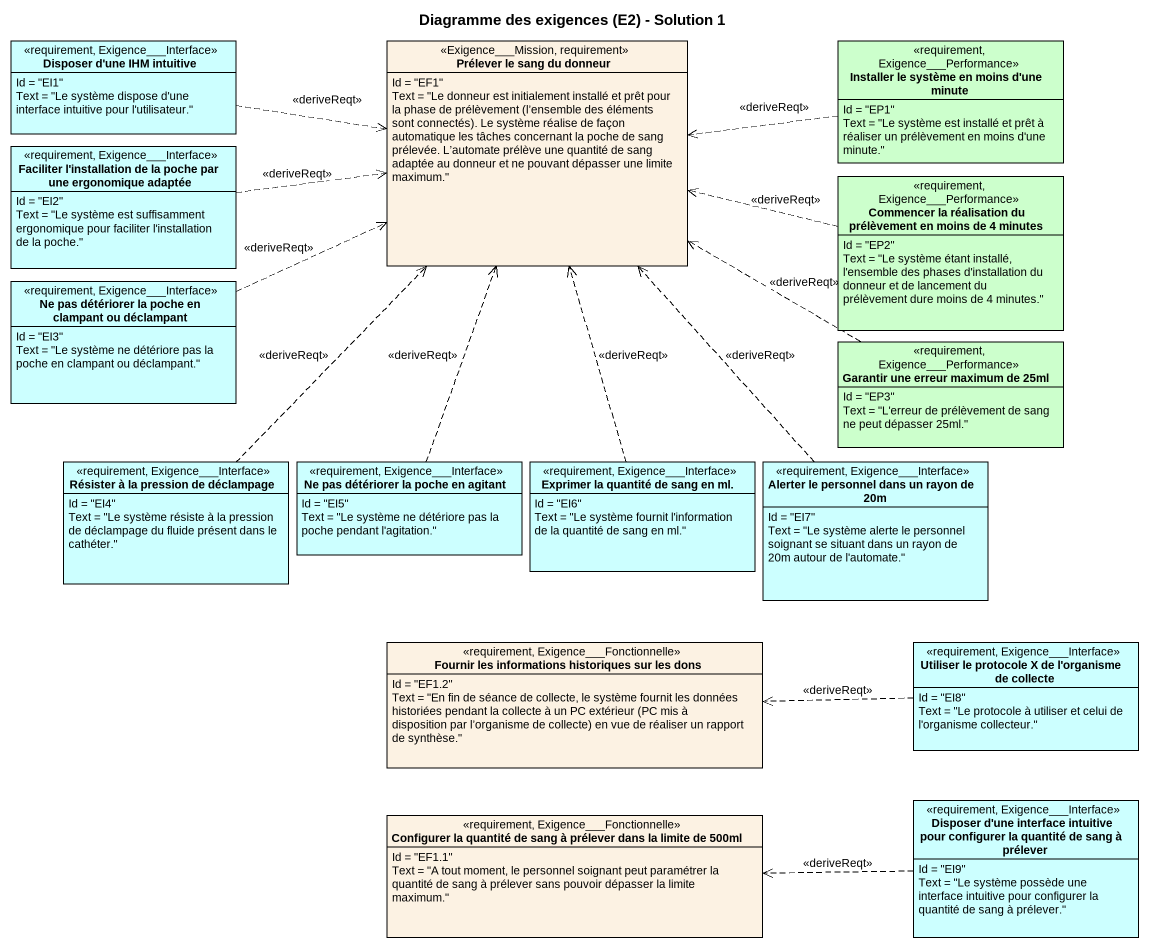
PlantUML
@startuml
title Diagramme des exigences (E2) - Solution 1
hide circle
hide empty members
class "Disposer d'une IHM intuitive" as Disposer_d_une_IHM_intuitive <<requirement, Exigence___Interface>> #CCFFFF {
  Id = "EI1"
  Text = "Le système dispose d'une interface intuitive pour l'utilisateur."
}
class "Prélever le sang du donneur" as Prélever_le_sang_du_donneur <<Exigence___Mission, requirement>> {
  Id = "EF1"
  {field} Text = "Le donneur est initialement installé et prêt pour la phase de prélèvement (l’ensemble des éléments sont connectés). Le système réalise de façon automatique les tâches concernant la poche de sang prélevée. L’automate prélève une quantité de sang adaptée au donneur et ne pouvant dépasser une limite maximum."
}
class "Installer le système en moins d'une minute" as Installer_le_système_en <<requirement, Exigence___Performance>> #CCFFCC {
  Id = "EP1"
  Text = "Le système est installé et prêt à réaliser un prélèvement en moins d'une minute."
}
class "Faciliter l'installation de la poche par une ergonomique adaptée" as Faciliter_l_installation_de <<requirement, Exigence___Interface>> #CCFFFF {
  Id = "EI2"
  Text = "Le système est suffisamment ergonomique pour faciliter l'installation de la poche."
}
class "Commencer la réalisation du prélèvement en moins de 4 minutes" as Commencer_la_réalisation_du <<requirement, Exigence___Performance>> #CCFFCC {
  Id = "EP2"
  Text = "Le système étant installé, l'ensemble des phases d'installation du donneur et de lancement du prélèvement dure moins de 4 minutes."
}
class "Ne pas détériorer la poche en clampant ou déclampant" as Ne_pas_détériorer_la_poche <<requirement, Exigence___Interface>> #CCFFFF {
  Id = "EI3"
  Text = "Le système ne détériore pas la poche en clampant ou déclampant."
}
class "Garantir une erreur maximum de 25ml" as Garantir_une_erreur_maximum <<requirement, Exigence___Performance>> #CCFFCC {
  Id = "EP3"
  Text = "L'erreur de prélèvement de sang ne peut dépasser 25ml."
}
class "Résister à la pression de déclampage" as Résister_à_la_pression_de <<requirement, Exigence___Interface>> #CCFFFF {
  Id = "EI4"
  Text = "Le système résiste à la pression de déclampage du fluide présent dans le cathéter."
}
class "Ne pas détériorer la poche en agitant" as Ne_pas_détériorer_la_poche_2 <<requirement, Exigence___Interface>> #CCFFFF {
  Id = "EI5"
  Text = "Le système ne détériore pas la poche pendant l'agitation."
}
class "Exprimer la quantité de sang en ml." as Exprimer_la_quantité_de <<requirement, Exigence___Interface>> #CCFFFF {
  Id = "EI6"
  Text = "Le système fournit l'information de la quantité de sang en ml."
}
class "Alerter le personnel dans un rayon de 20m" as Alerter_le_personnel_dans <<requirement, Exigence___Interface>> #CCFFFF {
  Id = "EI7"
  Text = "Le système alerte le personnel soignant se situant dans un rayon de 20m autour de l'automate."
}
class "Fournir les informations historiques sur les dons" as Fournir_les_informations <<requirement, Exigence___Fonctionnelle>> {
  Id = "EF1.2"
  {field} Text = "En fin de séance de collecte, le système fournit les données historiées pendant la collecte à un PC extérieur (PC mis à disposition par l’organisme de collecte) en vue de réaliser un rapport de synthèse."
}
class "Utiliser le protocole X de l'organisme de collecte" as Utiliser_le_protocole_X_de <<requirement, Exigence___Interface>> #CCFFFF {
  Id = "EI8"
  Text = "Le protocole à utiliser et celui de l'organisme collecteur."
}
class "Disposer d'une interface intuitive pour configurer la quantité de sang à prélever" as Disposer_d_une_interface <<requirement, Exigence___Interface>> #CCFFFF {
  Id = "EI9"
  Text = "Le système possède une interface intuitive pour configurer la quantité de sang à prélever."
}
class "Configurer la quantité de sang à prélever dans la limite de 500ml" as Configurer_la_quantité_de <<requirement, Exigence___Fonctionnelle>> {
  Id = "EF1.1"
  Text = "A tout moment, le personnel soignant peut paramétrer la quantité de sang à prélever sans pouvoir dépasser la limite maximum."
}
Disposer_d_une_IHM_intuitive .right.> Prélever_le_sang_du_donneur : <<deriveReqt>>
Installer_le_système_en .left.> Prélever_le_sang_du_donneur : <<deriveReqt>>
Faciliter_l_installation_de .right.> Prélever_le_sang_du_donneur : <<deriveReqt>>
Commencer_la_réalisation_du .left.> Prélever_le_sang_du_donneur : <<deriveReqt>>
Ne_pas_détériorer_la_poche .right.> Prélever_le_sang_du_donneur : <<deriveReqt>>
Garantir_une_erreur_maximum .left.> Prélever_le_sang_du_donneur : <<deriveReqt>>
Résister_à_la_pression_de .up.> Prélever_le_sang_du_donneur : <<deriveReqt>>
Ne_pas_détériorer_la_poche_2 .up.> Prélever_le_sang_du_donneur : <<deriveReqt>>
Exprimer_la_quantité_de .up.> Prélever_le_sang_du_donneur : <<deriveReqt>>
Alerter_le_personnel_dans .up.> Prélever_le_sang_du_donneur : <<deriveReqt>>
Utiliser_le_protocole_X_de .left.> Fournir_les_informations : <<deriveReqt>>
Disposer_d_une_interface .left.> Configurer_la_quantité_de : <<deriveReqt>>
@enduml
